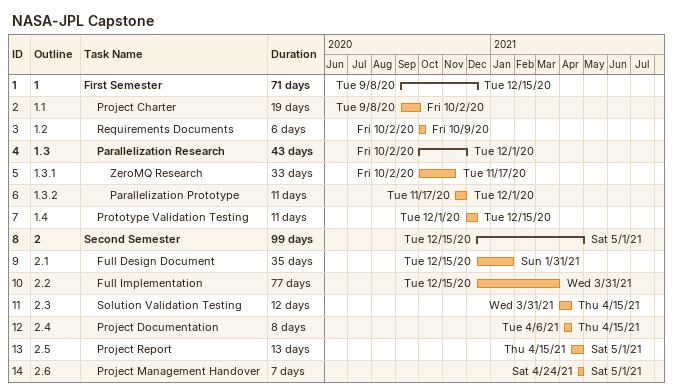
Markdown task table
NASA-JPL Capstone

| ID | WBS | Task | Duration | Start | Finish |
|---|---|---|---|---|---|
| 1 | 1 | **First Semester** | 71d | 2020-09-08 | 2020-12-15 |
| 2 | 1.1 | Project Charter | 19d | 2020-09-08 | 2020-10-02 |
| 3 | 1.2 | Requirements Documents | 6d | 2020-10-02 | 2020-10-09 |
| 4 | 1.3 | **Parallelization Research** | 43d | 2020-10-02 | 2020-12-01 |
| 5 | 1.3.1 | ZeroMQ Research | 33d | 2020-10-02 | 2020-11-17 |
| 6 | 1.3.2 | Parallelization Prototype | 11d | 2020-11-17 | 2020-12-01 |
| 7 | 1.4 | Prototype Validation Testing | 11d | 2020-12-01 | 2020-12-15 |
| 8 | 2 | **Second Semester** | 99d | 2020-12-15 | 2021-05-01 |
| 9 | 2.1 | Full Design Document | 35d | 2020-12-15 | 2021-01-31 |
| 10 | 2.2 | Full Implementation | 77d | 2020-12-15 | 2021-03-31 |
| 11 | 2.3 | Solution Validation Testing | 12d | 2021-03-31 | 2021-04-15 |
| 12 | 2.4 | Project Documentation | 8d | 2021-04-06 | 2021-04-15 |
| 13 | 2.5 | Project Report | 13d | 2021-04-15 | 2021-05-01 |
| 14 | 2.6 | Project Management Handover | 7d | 2021-04-24 | 2021-05-01 |
